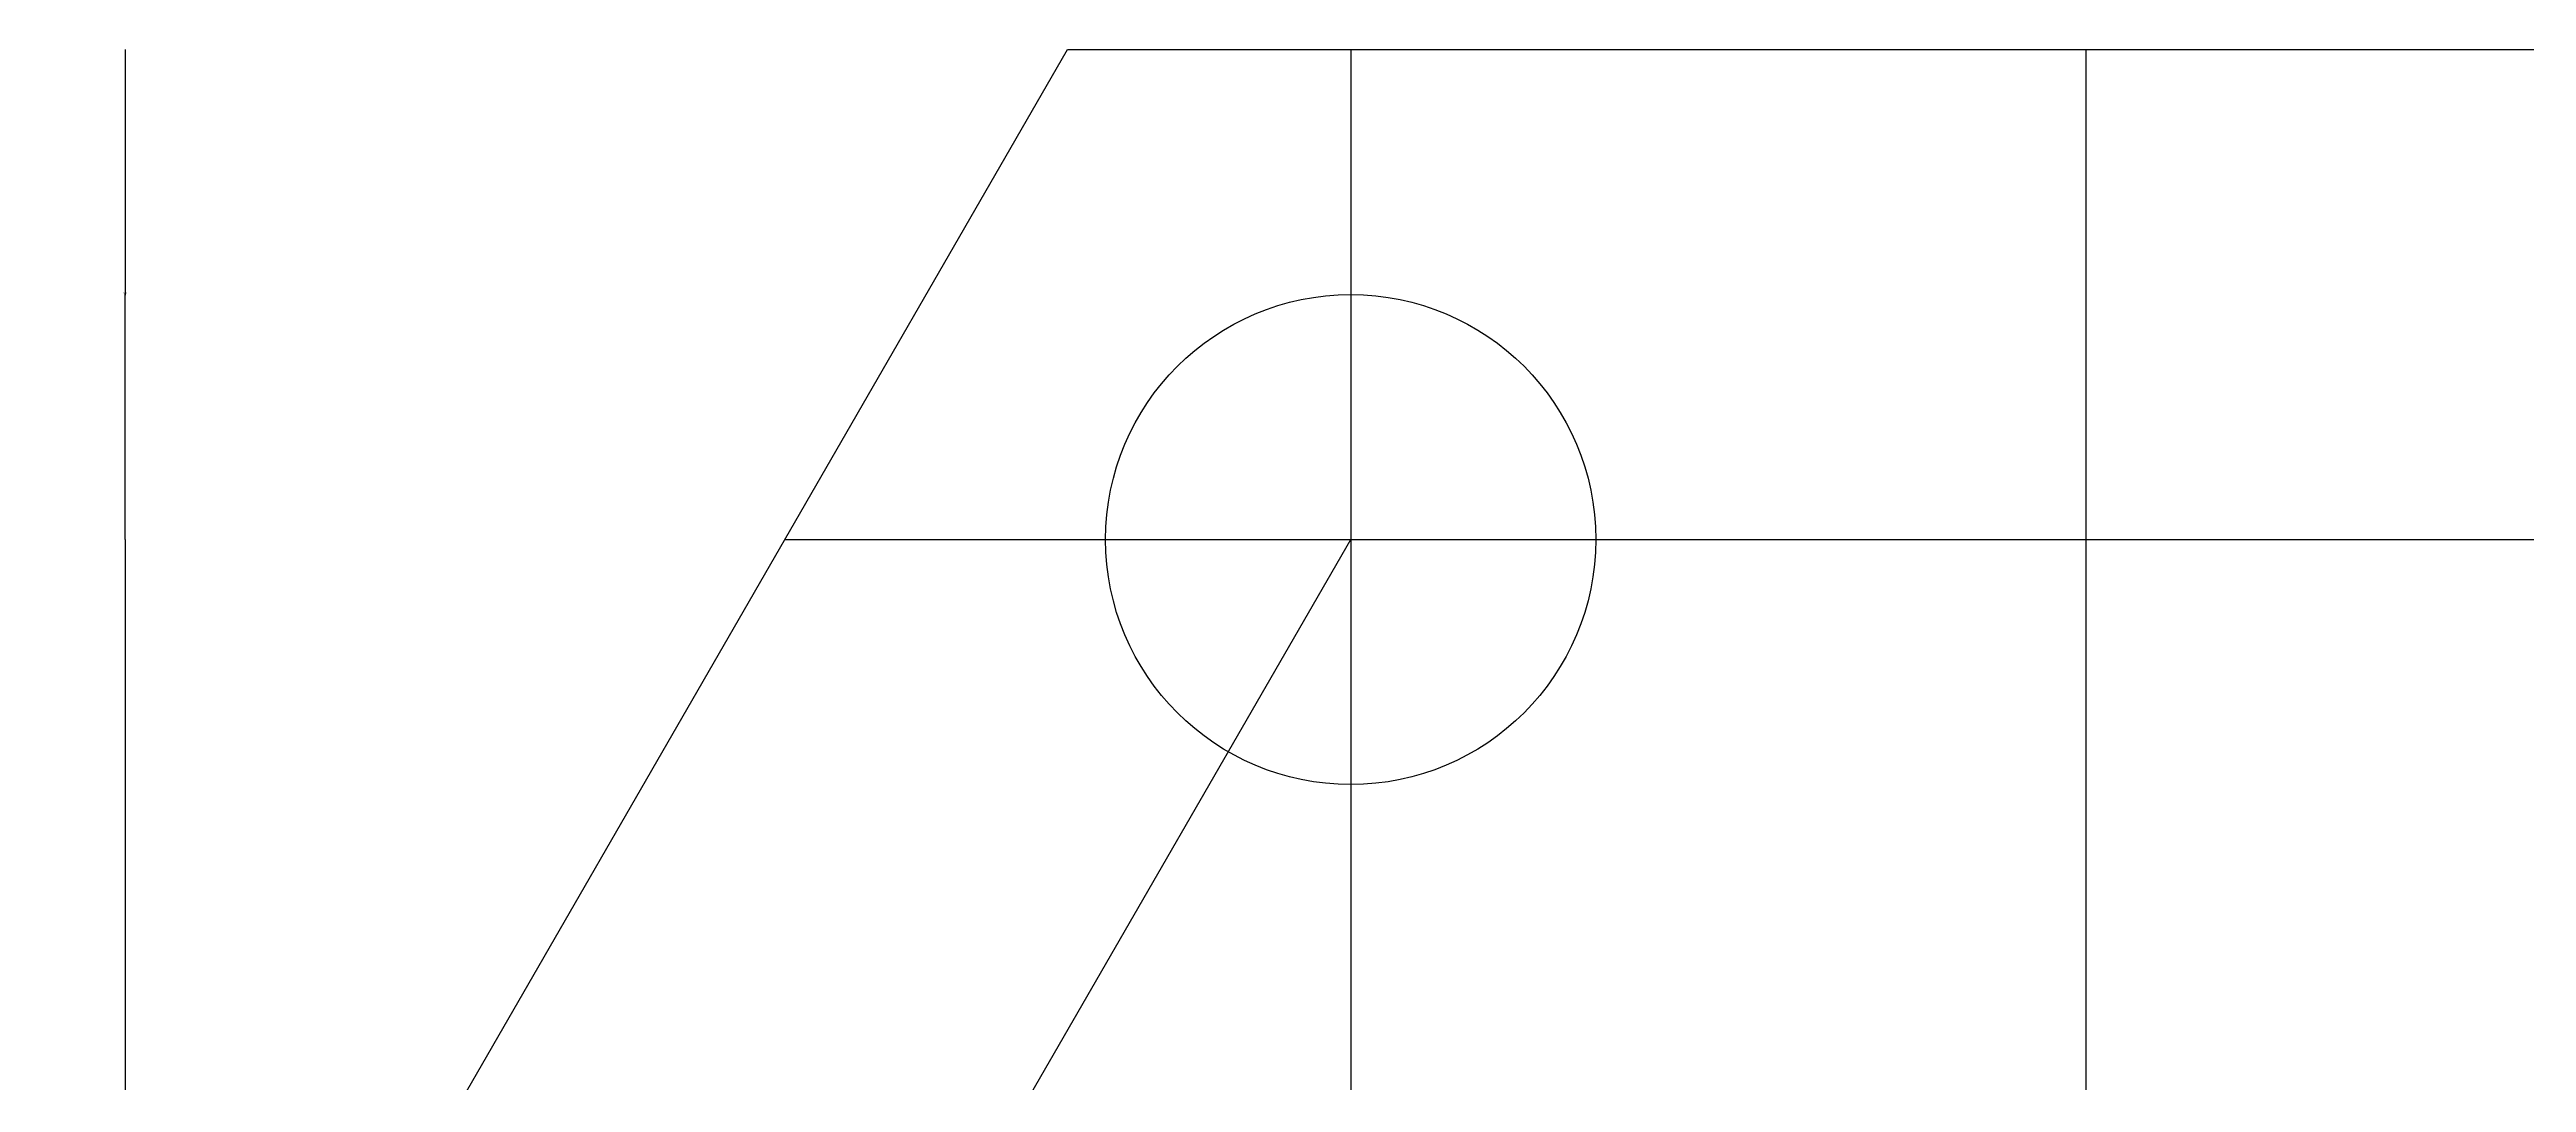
# Model space of a CAD drawing. Header units: metres. Extents: x 4568 to 182545, y -86951 to 35529.
# Drawn here: x 10481 to 12250, y -76991 to -76252 of the extents above; entities that cross this region are included whole.
import ezdxf

# ---------------------------------------------------------------- set-up
doc = ezdxf.new("R2010")
doc.units = ezdxf.units.M
for name, color, linetype in [('AXIS', 9, 'Continuous'), ('CCX', 7, 'Continuous'), ('LI', 7, 'Continuous'), ('LIS', 2, 'Continuous')]:
    doc.layers.add(name, color=color, linetype=linetype)
doc.dimstyles.get("Standard").update_dxf_attribs({"dimtxt": 2.5, "dimasz": 2.5, "dimexe": 1.25, "dimexo": 0.625, "dimtad": 1, "dimcen": 2.5, "dimazin": 3, "dimtfac": 1, "dimtmove": 0, "dimatfit": 3})

# ---------------------------------------------------------------- blocks, each defined once
blk = doc.blocks.new('_CLOSEDFILLED')
at = {"color": 0, "linetype": 'BYBLOCK'}
blk.add_solid([(-1, 0.2), (0, 0), (-1, -0.2)], dxfattribs=at)
blk = doc.blocks.new('*D416')
for p, q in [((10535.06, -76602.65), (10535.06, -77057.89)), ((10534.81, -77057.89), (10534.56, -77057.89)), ((10535.06, -77513.12), (10535.06, -77057.89)), ((10535.06, -77057.89), (10535.06, -77057.89)), ((10535.31, -77057.89), (10535.56, -77057.89))]:
    blk.add_line(p, q)
at = {"layer": 'Defpoints'}
for p in [(10535.06, -76602.65), (10535.06, -77057.89), (10535.06, -77513.12)]:
    blk.add_point(p, dxfattribs=at)
at = {"layer": 'CCX', "xscale": 0.25, "yscale": 0.25}
blk.add_blockref('_CLOSEDFILLED', (10535.06, -77057.89), dxfattribs=at)
at = {"layer": 'CCX', "xscale": 0.25, "yscale": 0.25, "rotation": 180}
blk.add_blockref('_CLOSEDFILLED', (10535.06, -77057.89), dxfattribs=at)
at = {"layer": 'CCX', "insert": (10535.06, -77056.765), "char_height": 1, "attachment_point": 5}
blk.add_mtext('1300', dxfattribs=at)
blk = doc.blocks.new('*D417')
for p, q in [((10535.06, -76252.47), (10535.06, -76427.56)), ((10534.81, -76427.56), (10534.56, -76427.56)), ((10535.06, -76602.65), (10535.06, -76427.56)), ((10535.06, -76427.56), (10535.06, -76427.56)), ((10535.31, -76427.56), (10535.56, -76427.56))]:
    blk.add_line(p, q)
at = {"layer": 'Defpoints'}
for p in [(10535.06, -76252.47), (10535.06, -76427.56), (10535.06, -76602.65)]:
    blk.add_point(p, dxfattribs=at)
at = {"layer": 'CCX', "xscale": 0.25, "yscale": 0.25}
blk.add_blockref('_CLOSEDFILLED', (10535.06, -76427.56), dxfattribs=at)
at = {"layer": 'CCX', "xscale": 0.25, "yscale": 0.25, "rotation": 180}
blk.add_blockref('_CLOSEDFILLED', (10535.06, -76427.56), dxfattribs=at)
at = {"layer": 'CCX', "insert": (10535.06, -76426.435), "char_height": 1, "attachment_point": 5}
blk.add_mtext('500', dxfattribs=at)

msp = doc.modelspace()

# ---------------------------------------------------------------- linework, layer by layer
at = {"layer": 'AXIS'}
for p, q in [((11410.52, -76252.47), (11410.52, -79305.85)), ((11935.79, -76252.47), (11935.79, -78773.78)), ((10885.25, -77513.12), (11410.52, -76602.65)), ((11006.24, -76602.65), (12865.34, -76602.65))]:
    msp.add_line(p, q, dxfattribs=at)
at = {"layer": 'LI'}
msp.add_circle((11410.52, -76602.65), 175.09, dxfattribs=at)
at = {"layer": 'LIS'}
for p, q in [((10480.97, -77513.12), (11208.27, -76252.47)), ((11208.27, -76252.47), (12663.31, -76252.47)), ((10885.25, -77513.12), (11410.52, -76602.65)), ((11410.52, -76602.65), (12461.06, -76602.65))]:
    msp.add_line(p, q, dxfattribs=at)

# ---------------------------------------------------------------- dimensions: what is measured, and where the dimension line sits
at = {"layer": 'CCX'}
for base, p1, p2, text, picture, middle in [((10535.06, -76427.56), (10535.06, -76602.65), (10535.06, -76252.47), '500', '*D417', (10535.06, -76426.435)), ((10535.06, -77057.89), (10535.06, -77513.12), (10535.06, -76602.65), '1300', '*D416', (10535.06, -77056.765))]:
    dim = msp.add_linear_dim(base=base, p1=p1, p2=p2, text=text, dimstyle='Standard', dxfattribs=at)
    dim.commit()
    dim.dimension.update_dxf_attribs({"geometry": picture, "text_midpoint": middle})

doc.saveas('drawing.dxf')
